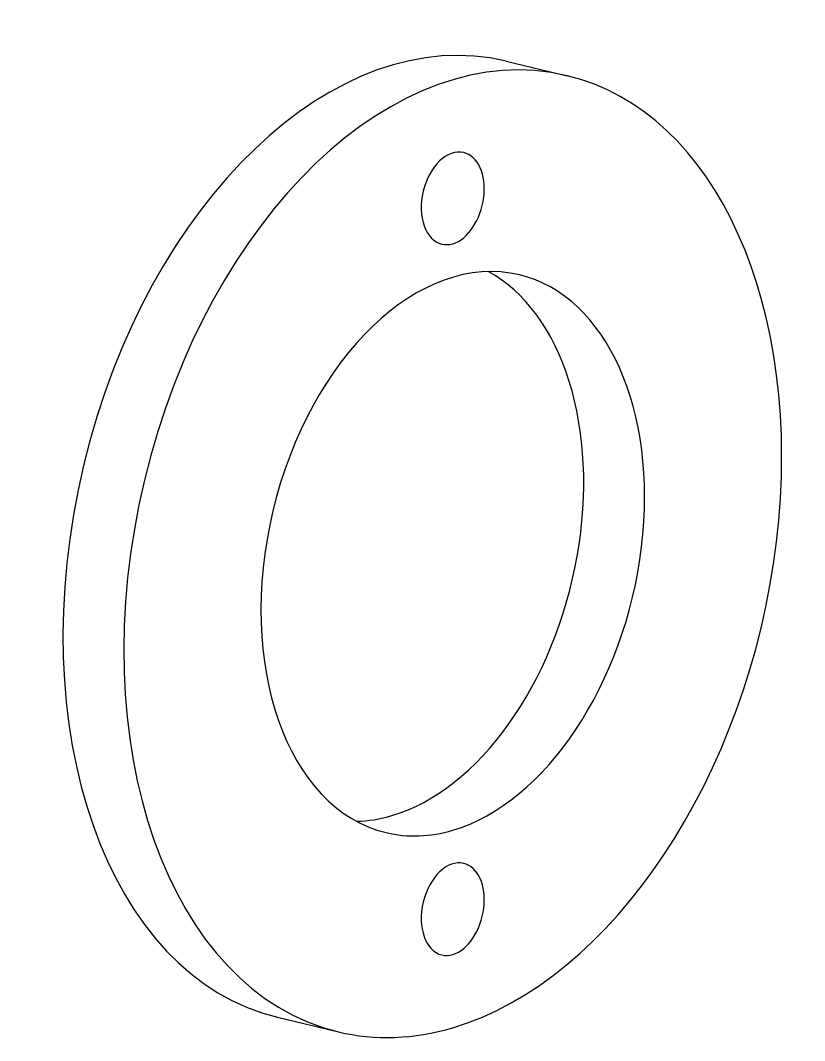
# Model space of a CAD drawing. Header units: millimetres. Extents: x -9.8 to 9.3, y -12.1 to 12.8.
import ezdxf

# ---------------------------------------------------------------- set-up
doc = ezdxf.new("R2010")
doc.units = ezdxf.units.MM
doc.layers.add('visible', color=7, linetype='Continuous')

msp = doc.modelspace()

# ---------------------------------------------------------------- linework, layer by layer
at = {"layer": 'visible'}
for p, q in [((2.048, 11.849), (3.534, 11.493)), ((-3.534, -11.493), (-2.048, -11.849))]:
    msp.add_line(p, q, dxfattribs=at)
for centre, major_axis, start_param, end_param in [((-0.743, 0.178), (-2.791, -11.671), 3.141593, 6.283185), ((0.743, -0.178), (-2.791, -11.671), 3.141593, 6.283185), ((0.743, -0.178), (-2.791, -11.671), 0.355113, 3.141593), ((0.743, 8.499), (-0.267, -1.118), 3.141593, 6.283185), ((0.743, 8.499), (-0.267, -1.118), 0.355113, 3.141593), ((0.743, 8.499), (-0.267, -1.118), 0, 0.355113), ((0.743, -0.178), (-1.628, -6.808), 3.141593, 6.283185), ((-0.743, 0.178), (-1.628, -6.808), 0.355113, 2.971481), ((0.743, -0.178), (-1.628, -6.808), 0.355113, 3.141593), ((-0.743, 0.178), (-1.628, -6.808), 0.170112, 0.355113), ((0.743, -0.178), (-1.628, -6.808), 0, 0.355113), ((0.743, -8.854), (-0.267, -1.118), 3.141593, 6.283185), ((0.743, -8.854), (-0.267, -1.118), 0.355113, 3.141593), ((0.743, -8.854), (-0.267, -1.118), 0, 0.355113), ((0.743, -0.178), (-2.791, -11.671), 0, 0.355113)]:
    msp.add_ellipse(centre, major_axis=major_axis, ratio=0.644914, start_param=start_param, end_param=end_param, dxfattribs=at)

doc.saveas('drawing.dxf')
